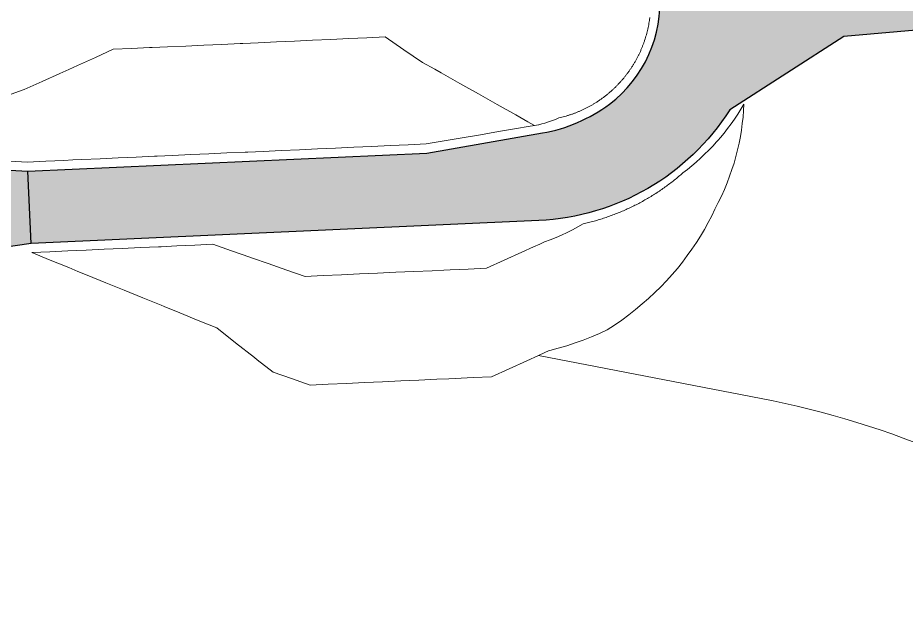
# Model space of a CAD drawing. Header units: metres. Extents: x 305482 to 305978, y 6275861 to 6276842.
# Drawn here: x 305758.19 to 305807.16, y 6276587.91 to 6276620.93 of the extents above; entities that cross this region are included whole.
import ezdxf

# ---------------------------------------------------------------- set-up
doc = ezdxf.new("R2010")
doc.units = ezdxf.units.M
doc.header["$LTSCALE"] = 0.7
doc.layers.add('_User Miscellaneous10', color=8, linetype='Continuous')

msp = doc.modelspace()

# ---------------------------------------------------------------- hatches: boundary and pattern name
at = {"layer": '_User Miscellaneous10'}
h = msp.add_hatch(dxfattribs=at)
h.set_pattern_fill('AR-CONC', color=256, scale=0.01)
h.set_pattern_definition([(49.99999999999999, (305748.9860544684, 6276607.023710287), (1.82184668996004, -0.1593908553890309), [0.1905, -2.0955]), (355, (305748.9860544684, 6276607.023710287), (-0.3524342142496934, 1.910568452390351), [0.1524, -1.6764058417]), (100.4514447, (305749.1378745384, 6276607.010427753), (1.469412470903533, 1.751177519121951), [0.161900088, -1.780902446]), (46.18420000000002, (305748.9860544684, 6276607.531710288), (2.710790408921299, -0.4204232793272715), [0.2857499999999998, -3.143249999999999]), (96.63555760999995, (305749.2119534684, 6276607.496675287), (2.37404134051503, 2.474261245977215), [0.2428502314, -2.6713560816]), (351.1841511700001, (305748.9860544684, 6276607.531710288), (2.37404134064977, 2.474261245855327), [0.2285996707, -2.5145973192]), (21, (305749.2400544684, 6276607.404710287), (1.516143912691325, -1.022651981870876), [0.1905, -2.0955]), (326.0000000000001, (305749.2400544684, 6276607.404710287), (0.6180202834764708, 1.841879661223193), [0.1524, -1.6764]), (71.45144499999999, (305749.3663997944, 6276607.319489288), (2.134164192787162, 0.8192276888590524), [0.161900088, -1.780899376]), (37.50000000000001, (305748.9860544684, 6276607.023710287), (0.03088603250591817, 0.8455503887315311), [0, -1.65608, 0, -1.7018, 0, -1.68275]), (7.499999999999999, (305748.9860544684, 6276607.023710287), (0.6681966251030574, 1.001805748181195), [0, -0.9702799999999999, 0, -1.61798, 0, -0.6413500000000001]), (327.5, (305748.4196344684, 6276607.023710287), (1.355905951668714, -0.05728743992673443), [0, -0.635, 0, -1.9812, 0, -2.6289]), (317.5, (305748.1656344684, 6276607.023710287), (1.48129181386018, 0.2542649103333303), [0, -0.8255, 0, -1.31572, 0, -1.8669])])
edge = h.paths.add_edge_path()
edge.add_line((305797.2945701629, 6276637.116428367), (305797.5264352565, 6276634.427424294))
edge.add_arc((305807.4894656975, 6276635.286507777), 9.999999999918222, 184.9282604678812, 274.928260126786)
edge.add_line((305808.3485491211, 6276625.323477332), (305811.6915243742, 6276625.61173246))
edge.add_line((305811.6915243742, 6276625.61173246), (305812.1210660872, 6276620.630217236))
edge.add_line((305812.1210660872, 6276620.630217236), (305803.7182605389, 6276619.905667511))
edge.add_line((305803.7182605389, 6276619.905667511), (305797.4298874169, 6276615.851931618))
edge.add_arc((305786.304346656, 6276622.904927325), 13.17279035231451, 272.5988070983691, 327.6274962129728, ccw=False)
edge.add_line((305786.9016298123, 6276609.745685002), (305758.9304274193, 6276608.476103696))
edge.add_line((305758.9304274193, 6276608.476103696), (305748.9860544684, 6276607.023710287))
edge.add_line((305748.9860544684, 6276607.023710287), (305748.7140013315, 6276613.017539372))
edge.add_line((305748.7140013315, 6276613.017539372), (305758.7489583108, 6276612.471995208))
edge.add_line((305758.7489583108, 6276612.471995208), (305780.7263320729, 6276613.469513386))
edge.add_line((305780.7263320729, 6276613.469513386), (305787.1036116934, 6276614.575161398))
edge.add_arc((305785.6203743885, 6276623.130342555), 8.682805855783876, 279.8357696251929, 306.6528565225503)
edge.add_arc((305786.5756276912, 6276621.743242675), 7.000000005843205, 307.1577379762682, 364.9282604467277)
edge.add_line((305793.5497490062, 6276622.344601111), (305792.3004747317, 6276636.832782833))
edge.add_line((305792.3004747317, 6276636.832782833), (305797.2945701629, 6276637.116428367))

# ---------------------------------------------------------------- linework, layer by layer
msp.add_lwpolyline([(305797.2945701629, 6276637.116428367), (305797.5264352565, 6276634.427424294, 0.4142135606043416), (305808.3485491211, 6276625.323477332), (305811.6915243742, 6276625.61173246), (305812.1210660872, 6276620.630217236), (305803.7182605389, 6276619.905667511), (305797.4298874169, 6276615.851931618, -0.2448311226208455), (305786.9016298123, 6276609.745685002), (305758.9304274193, 6276608.476103696), (305748.9860544684, 6276607.023710287), (305748.7140013315, 6276613.017539372), (305758.7489583108, 6276612.471995208), (305780.7263320729, 6276613.469513386), (305787.1036116934, 6276614.575161398, 0.1175485865716845), (305790.8037076406, 6276616.164413046, 0.2575496069611562), (305793.5497490062, 6276622.344601111), (305792.3004747317, 6276636.832782833)], format="xyb", close=True, dxfattribs=at)
at = {"layer": '_User Miscellaneous10', "linetype": 'Continuous', "lineweight": 0}
for points in [[(305757.7228818336, 6276613.026030472), (305758.7262872161, 6276612.971480966), (305758.7263875666, 6276612.971475509), (305759.7253590806, 6276613.016817699), (305760.7243305946, 6276613.062159888), (305761.2238163517, 6276613.084830983), (305761.7233021087, 6276613.107502078), (305762.7222736227, 6276613.152844267), (305763.7211452396, 6276613.198181923), (305763.7212451368, 6276613.198186457), (305764.7202166508, 6276613.243528646), (305765.7191881648, 6276613.288870836), (305765.8723632575, 6276613.295823281), (305766.7181596789, 6276613.334213025), (305767.7171311929, 6276613.379555215), (305768.7160028098, 6276613.42489287), (305768.7161027069, 6276613.424897404), (305769.715074221, 6276613.470239594), (305770.714045735, 6276613.515581783), (305770.8672208276, 6276613.522534228), (305771.7129173519, 6276613.560919438), (305771.713017249, 6276613.560923973), (305772.7119887631, 6276613.606266162), (305773.71086038, 6276613.651603817), (305773.7109602771, 6276613.651608352), (305774.7099317911, 6276613.696950541), (305775.7089033052, 6276613.74229273), (305776.7078748192, 6276613.78763492), (305777.7068463332, 6276613.83297711), (305778.7057179501, 6276613.878314765), (305778.7058178473, 6276613.878319299), (305779.7047893613, 6276613.923661488), (305780.7036609782, 6276613.968999144), (305780.7037608753, 6276613.969003678), (305781.3510504204, 6276614.079923932), (305781.6970646157, 6276614.139217307), (305782.690368356, 6276614.309430935), (305783.683572766, 6276614.479627543), (305783.6836720964, 6276614.479644564), (305784.6769758367, 6276614.649858193), (305785.6702795771, 6276614.820071822), (305786.3175691222, 6276614.930992075), (305786.6634839871, 6276614.99026843), (305786.6635833174, 6276614.990285451), (305786.8804500388, 6276615.027447972), (305786.9015262343, 6276615.032401316), (305787.066882372, 6276615.073810531), (305787.2303733753, 6276615.119273156), (305787.3919004234, 6276615.168721867), (305787.5513668946, 6276615.222086941), (305787.708678424, 6276615.279296331), (305787.863742959, 6276615.340275733), (305788.016410201, 6276615.404922053), (305788.0164708133, 6276615.40494865, 0.006250081383135637), (305788.1744614184, 6276615.44294659, 0.00625008138243306), (305788.3314528044, 6276615.484882009, 0.006250081384028291), (305788.4873468569, 6276615.530728701, 0.006250081379589446), (305788.6420461472, 6276615.580458011, 0.006250081383719526), (305788.7954539931, 6276615.634038861, 0.006250081378825361), (305788.94747452, 6276615.691437764, 0.006250081374358648), (305789.0980127197, 6276615.752618848, 0.006250081387438475), (305789.246974511, 6276615.817543878, 0.006250081385688251), (305789.3942667973, 6276615.886172277, 0.006250081377925713), (305789.5397975261, 6276615.958461153, 0.00625008139246021), (305789.6834757452, 6276616.034365331, 0.006250081374615897), (305789.8252116605, 6276616.11383737, 0.00625008136958639), (305789.9649166915, 6276616.196827604, 0.006250081398970811), (305790.1025035272, 6276616.283284168, 0.006250081360606889), (305790.2378861805, 6276616.373153026, 0.006250081402277185), (305790.3709800411, 6276616.466378018, 0.00625008136156949), (305790.5017019304, 6276616.562900877, 0.006250081383905274), (305790.6299701508, 6276616.662661281, 0.006250081395147498), (305790.7557045394, 6276616.765596884, 0.006247581255945497), (305790.8787777997, 6276616.871600321, 2.500022271317505e-06), (305790.8788265158, 6276616.871643353, 0.006250081389119307), (305790.9992591332, 6276616.980734413, 0.006250081366450998), (305791.1169271249, 6276617.092801886, 0.006250081406389722), (305791.2317569522, 6276617.207775733, 0.006250081363316161), (305791.3436768504, 6276617.325584099, 0.00625008140919792), (305791.452616873, 6276617.446153359, 0.006250081342934002), (305791.5585089362, 6276617.569408157, 0.006250081391550013), (305791.6612868607, 6276617.695271468, 0.006250081366939737), (305791.7608864139, 6276617.823664628, 0.002500005218652899), (305791.7998222802, 6276617.875712329, 0.003750017599104611), (305791.8572453491, 6276617.954507398, 0.006250081361203546), (305791.9503034452, 6276618.087718003, 0.006250081413165901), (305792.0400025439, 6276618.223213194, 0.006250081361278933), (305792.1262865863, 6276618.360908287, 0.006250081388931783), (305792.2091016474, 6276618.500717229, 0.006250081372025868), (305792.2883959709, 6276618.642552644, 0.006250081384808475), (305792.3641199999, 6276618.78632589, 0.006247581278316143), (305792.4361982966, 6276618.931888506, 2.500015611422647e-06), (305792.4362264099, 6276618.931947112, 0.006250081382457931), (305792.5046701364, 6276619.079325303, 0.006250081360656851), (305792.5694084042, 6276619.228368354, 0.006250081373553483), (305792.6304007544, 6276619.37898312, 0.006247581296796748), (305792.6875869464, 6276619.531014353, 2.500007602662326e-06), (305792.6876090684, 6276619.531075473, 0.006250081371809033), (305792.740997593, 6276619.684550357, 0.006250081369326033), (305792.7905329622, 6276619.839311857, 0.006250081408404023), (305792.8361842178, 6276619.995263252, 0.006250081374383241), (305792.8779228294, 6276620.152307077, 0.006250081367152964), (305792.9157227117, 6276620.310345185, 0.006250081396601615), (305792.949560241, 6276620.469278808, 0.006250081392197576), (305792.97941427, 6276620.629008616, 0.006250081325354654), (305793.0052661407, 6276620.789434783, 0.002500005235953224), (305793.0144825814, 6276620.853777787, 0.003750017590192669), (305793.0270996968, 6276620.950457051, 0.006250081395472252)], [(305758.9530985141, 6276607.976617939), (305759.9520700281, 6276608.021960129), (305760.9510415421, 6276608.067302318), (305761.4505272991, 6276608.089973412), (305761.9500130562, 6276608.112644508), (305762.9489845702, 6276608.157986697), (305763.9478561871, 6276608.203324352), (305763.9479560842, 6276608.203328887), (305764.9469275983, 6276608.248671076), (305765.9458991123, 6276608.294013266), (305766.0990742049, 6276608.300965711), (305766.9448706263, 6276608.339355455), (305767.9438421404, 6276608.384697645), (305768.9427137572, 6276608.4300353), (305768.9428136544, 6276608.430039834), (305769.9599220442, 6276608.075793418), (305770.9770304341, 6276607.721547002), (305771.1329865045, 6276607.667229409), (305771.994037113, 6276607.367336011), (305771.9941388239, 6276607.367300586), (305773.0112472137, 6276607.01305417), (305774.0282538927, 6276606.658843177), (305774.0283556035, 6276606.658807754), (305775.0273271176, 6276606.704149943), (305776.0262986316, 6276606.749492132), (305777.0252701456, 6276606.794834322), (305778.0242416597, 6276606.840176512), (305779.0231132766, 6276606.885514167), (305779.0232131737, 6276606.885518701), (305780.0221846877, 6276606.93086089), (305781.0210563046, 6276606.976198546), (305781.0211562018, 6276606.97620308), (305781.6721391696, 6276607.005750462), (305782.0201277158, 6276607.02154527), (305783.0190992298, 6276607.066887459), (305784.0179708467, 6276607.112225114), (305784.0180707439, 6276607.112229648), (305784.9989053821, 6276607.557160444), (305785.9797400204, 6276608.002091238), (305786.6189040354, 6276608.292031808), (305786.9604765751, 6276608.446977541), (305786.9605746586, 6276608.447022034), (305787.1747190169, 6276608.544163199), (305787.2159046368, 6276608.558780399), (305787.5379359196, 6276608.678635411), (305787.8543798194, 6276608.806288123), (305788.1650493072, 6276608.941534235), (305788.4697640726, 6276609.084165005), (305788.7683506273, 6276609.233967467), (305789.0606424031, 6276609.390724634), (305789.3463668192, 6276609.554148993), (305789.3464798433, 6276609.554215706, 0.006250081380271816), (305789.6503079299, 6276609.627288667, 0.006250081383185488), (305789.9522144416, 6276609.707933704, 0.006250081374723926), (305790.2520106963, 6276609.796100417, 0.006250081387798978), (305790.5495093315, 6276609.891733707, 0.006250081382248756), (305790.84452442, 6276609.994773803, 0.006250081379285234), (305791.1368715869, 6276610.10515631, 0.006250081389480588), (305791.426368125, 6276610.222812243, 0.006250081379430123), (305791.7128331081, 6276610.347668068, 0.00625008138637051), (305791.9960875052, 6276610.479645758, 0.006250081371423326), (305792.2759542911, 6276610.618662828, 0.0062500813895804), (305792.5522585587, 6276610.764632399, 0.006250081379596219), (305792.8248276264, 6276610.917463244, 0.006250081376771702), (305793.0934911476, 6276611.077059848, 0.006250081384479504), (305793.3580812163, 6276611.24332247, 0.00625008137279184), (305793.6184324723, 6276611.416147199, 0.006250081399778309), (305793.8743822047, 6276611.59542603, 0.006250081354997268), (305794.1257704529, 6276611.781046911, 0.006250081389785689), (305794.3724401079, 6276611.972893843, 0.006250081380507748), (305794.6142370087, 6276612.170846925, 0.006247581286697655), (305794.8509163554, 6276612.374699689, 2.500003819410836e-06), (305794.8510100405, 6276612.374782443), (305795.0996251947, 6276612.566255603), (305795.3438288997, 6276612.764314692), (305795.5834469866, 6276612.968858554), (305795.8183075938, 6276613.179781437), (305796.0482412885, 6276613.396973042), (305796.2730811851, 6276613.620318577), (305796.4926630658, 6276613.849698823), (305796.7068254972, 6276614.084990186), (305796.7909374125, 6276614.180733339), (305796.9154099463, 6276614.326064769), (305797.118260895, 6276614.572790437), (305797.3152259535, 6276614.825030887), (305797.5061559708, 6276615.082645727), (305797.6909051451, 6276615.345490547), (305797.8693311303, 6276615.613417), (305798.0412951429, 6276615.88627289), (305798.206597255, 6276616.163790267)]]:
    msp.add_lwpolyline(points, format="xyb", dxfattribs=at)
for points in [[(305757.5596499515, 6276616.622327922), (305758.5449202718, 6276616.967327063), (305758.5450188087, 6276616.967361565), (305759.5258534469, 6276617.412292361), (305760.5066880852, 6276617.857223156), (305760.9971054043, 6276618.079688553), (305761.4875227234, 6276618.302153951), (305762.4683573616, 6276618.747084745), (305763.4490939164, 6276619.191971048), (305763.4491919999, 6276619.192015542), (305764.4481635139, 6276619.237357731), (305765.4471350279, 6276619.28269992), (305765.6003101206, 6276619.289652365), (305766.446106542, 6276619.328042109), (305767.445078056, 6276619.3733843), (305768.4439496729, 6276619.418721954), (305768.44404957, 6276619.418726489), (305769.4430210841, 6276619.464068678), (305770.4419925981, 6276619.509410867), (305770.5951676907, 6276619.516363312), (305771.440864215, 6276619.554748523), (305771.4409641121, 6276619.554753058), (305772.4399356262, 6276619.600095247), (305773.4388072431, 6276619.645432902), (305773.4389071402, 6276619.645437436), (305774.4378786542, 6276619.690779625), (305775.4368501683, 6276619.736121815), (305776.4358216823, 6276619.781464005), (305777.4347931963, 6276619.826806194), (305778.4336648132, 6276619.87214385), (305778.4337647104, 6276619.872148383), (305779.4667428665, 6276619.168261937), (305780.4996177249, 6276618.46444588), (305780.4997210227, 6276618.464375491), (305781.1691711044, 6276618.087058519), (305781.5270314052, 6276617.885360485), (305782.5543417876, 6276617.306345478), (305783.581549439, 6276616.727388373), (305783.58165217, 6276616.72733047), (305784.6089625525, 6276616.148315464), (305785.636272935, 6276615.569300458), (305786.3057230167, 6276615.191983485), (305786.6634805864, 6276614.990343353)], [(305758.9530985141, 6276607.976617939), (305759.9729971924, 6276607.560896353), (305760.9928958709, 6276607.145174767), (305761.5028452101, 6276606.937313973), (305762.0127945493, 6276606.72945318), (305763.0326932277, 6276606.313731594), (305764.0524899162, 6276605.89805158), (305764.0525919061, 6276605.898010008), (305765.0724905845, 6276605.482288422), (305766.0923892629, 6276605.066566835), (305766.2487731761, 6276605.002823084), (305767.1122879413, 6276604.650845249), (305768.1321866197, 6276604.235123663), (305769.1519833083, 6276603.819443649), (305769.1520852981, 6276603.819402077), (305770.1901208523, 6276603.004091885), (305771.2281564066, 6276602.188781694), (305771.3873212975, 6276602.063767904), (305772.2660881572, 6276601.373553033), (305772.2661919608, 6276601.373471501), (305773.2833003506, 6276601.019225085), (305774.3003070296, 6276600.665014093), (305774.3004087404, 6276600.664978669), (305775.2993802545, 6276600.710320858), (305776.2983517685, 6276600.755663048), (305777.2973232825, 6276600.801005238), (305778.2962947966, 6276600.846347427), (305779.2951664135, 6276600.891685083), (305779.2952663106, 6276600.891689616), (305780.2942378246, 6276600.937031806), (305781.2931094415, 6276600.982369461), (305781.2932093387, 6276600.982373996), (305781.9441923065, 6276601.011921378), (305782.2921808527, 6276601.027716185), (305783.2911523667, 6276601.073058374), (305784.2900239836, 6276601.11839603), (305784.2901238808, 6276601.118400563), (305785.270958519, 6276601.563331359), (305786.2517931573, 6276602.008262154), (305786.8909571723, 6276602.298202723), (305787.232529712, 6276602.453148456), (305787.2326277955, 6276602.453192949), (305787.4467721538, 6276602.550334115), (305787.5069396092, 6276602.565843002), (305787.9786877771, 6276602.694845825), (305788.4445731064, 6276602.835386024), (305788.9043151722, 6276602.987251241), (305789.3576404986, 6276603.150222348), (305789.8042827201, 6276603.32407367), (305790.2439827391, 6276603.508573187), (305790.6763173417, 6276603.70340275), (305790.6764888733, 6276603.703482762), (305791.085158705, 6276603.973176797), (305791.4829337656, 6276604.251926973), (305791.8696192158, 6276604.539357825), (305792.2450321621, 6276604.835089882), (305792.609001732, 6276605.138740004), (305792.9613691427, 6276605.449921765), (305793.3019877569, 6276605.76824581), (305793.6307231281, 6276606.093320216), (305793.947453036, 6276606.424750868), (305794.2520675103, 6276606.762141814), (305794.5444688458, 6276607.105095642), (305794.8245716037, 6276607.453213827), (305795.0923026056, 6276607.806097115), (305795.3476009152, 6276608.163345877), (305795.5904178093, 6276608.524560467), (305795.82071674, 6276608.889341591), (305796.0384732842, 6276609.257290652), (305796.2436750864, 6276609.628010125), (305796.4363217859, 6276610.001103889), (305796.616355404, 6276610.376027221), (305796.6164249404, 6276610.376177594), (305796.8010219007, 6276610.734521657), (305796.9740389505, 6276611.094925692), (305797.1354900716, 6276611.457036241), (305797.2853996409, 6276611.820501876), (305797.4238023381, 6276612.184973491), (305797.5507430411, 6276612.550104599), (305797.6662767188, 6276612.915551621), (305797.7704683108, 6276613.280974177), (305797.8089855877, 6276613.427060759), (305797.8633926017, 6276613.646035361), (305797.945134087, 6276614.010402027), (305798.0157868312, 6276614.373745057), (305798.0754543184, 6276614.735739636), (305798.1242492951, 6276615.096065513), (305798.1622936059, 6276615.454407254), (305798.1897180225, 6276615.810454511), (305798.2066573634, 6276616.163761432)]]:
    msp.add_lwpolyline(points, dxfattribs=at)
at = {"layer": '_User Miscellaneous10'}
msp.add_lwpolyline([(305758.9304274197, 6276608.476103696), (305758.7489583108, 6276612.471995208)], dxfattribs=at)
at = {"layer": '_User Miscellaneous10', "lineweight": 0}
msp.add_lwpolyline([(305786.8909571723, 6276602.298202723), (305799.1602315888, 6276599.925293984, -0.1089830487907061), (305818.9315386867, 6276591.375445472), (305866.2422986097, 6276557.222591193, -0.1465454330564395), (305883.7097902548, 6276534.459271865), (305886.69091207, 6276526.622432719)], format="xyb", dxfattribs=at)

doc.saveas('drawing.dxf')
